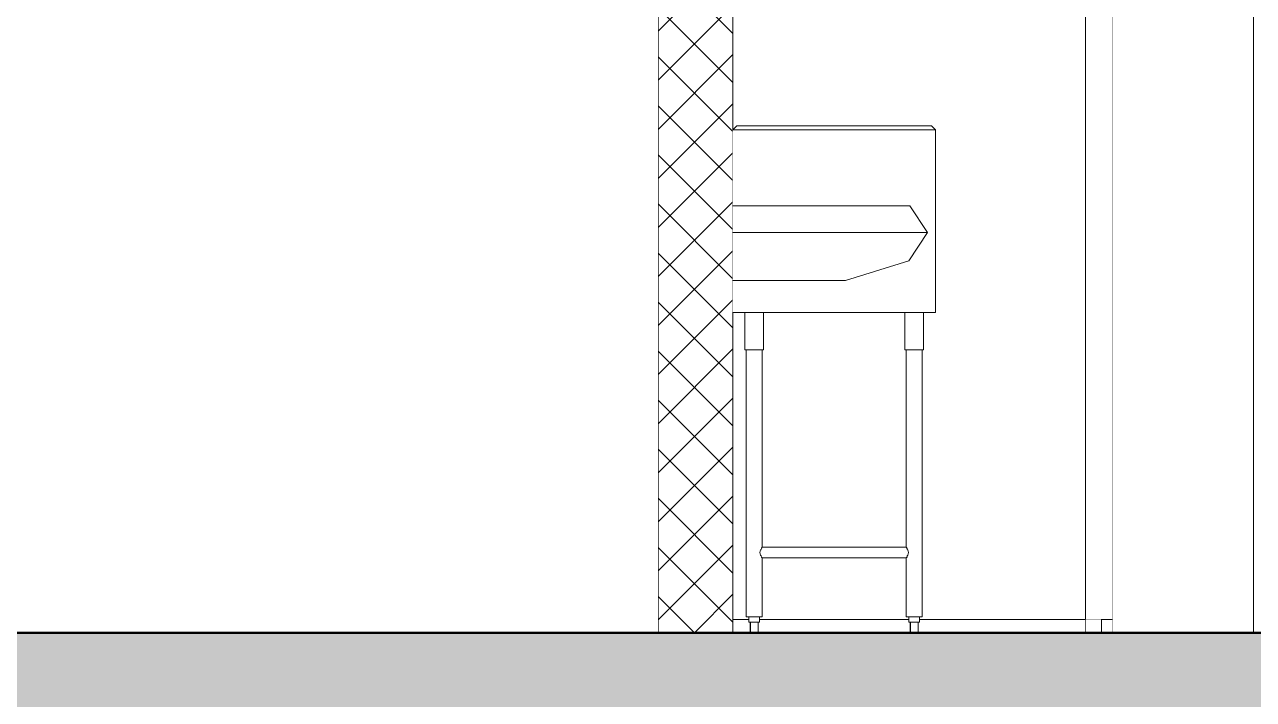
# Model space of a CAD drawing. Header units: millimetres. Extents: x -48147 to 1414029, y -496296 to 18123.
# Drawn here: x 1397178 to 1399482, y -490962 to -489697 of the extents above; entities that cross this region are included whole.
import ezdxf

# ---------------------------------------------------------------- set-up
doc = ezdxf.new("R2010")
doc.units = ezdxf.units.MM
doc.header["$MEASUREMENT"] = 0
doc.linetypes.add('Dashed', pattern=[2822.222233, 1411.111116, -1411.111116])
doc.linetypes.add('Wipeout_Contour', pattern=[1000, 0, -1000])
for name, color, linetype, lineweight, true_color in [('0_Pen_No__105', 7, 'Continuous', 15, 0xa6a6a6), ('A-230-M_FLOOR.IFC Import_Pen_No__109', 7, 'Continuous', 15, 0xa6a6a6), ('A-230-M_FLOOR.IFC Import_Pen_No__29', 7, 'Continuous', 50, 0x2a2a2a), ('New_A-25-M_Wall_Int_Pen_No__107', 7, 'Continuous', 15, 0xa6a6a6), ('New_A-35-M_FFE_Fixed_Pen_No__75', 7, 'Continuous', 20, 0x606060), ('New_A-35-M_FFE_Sanitary_Pen_No__64', 7, 'Continuous', 20, 0x606060)]:
    doc.layers.add(name, color=color, linetype=linetype, lineweight=lineweight, true_color=true_color)
for name, color, linetype in [('A-230-M_FLOOR.IFC Import', 7, 'Continuous'), ('New_A-25-M_Curtain_Wall', 7, 'Continuous'), ('New_A-25-M_Wall_Ext', 7, 'Continuous'), ('New_A-25-M_Wall_Int', 7, 'Continuous'), ('New_A-35-M_FFE_Fixed', 7, 'Continuous'), ('New_A-35-M_FFE_Sanitary', 7, 'Continuous'), ('New_ArchiCAD Doors', 7, 'Continuous'), ('S-280-M_COLUMN.IFC Import', 7, 'Continuous')]:
    doc.layers.add(name, color=color, linetype=linetype)
for name, color, linetype, lineweight in [('New_A-25-M_Curtain_Wall_Pen_No__87', 8, 'Continuous', 20), ('New_A-25-M_Wall_Int_Pen_No__1', 7, 'Continuous', 13), ('New_ArchiCAD Doors_Pen_No__87', 8, 'Continuous', 20), ('S-280-M_COLUMN.IFC Import_Pen_No__88', 8, 'Continuous', 20)]:
    doc.layers.add(name, color=color, linetype=linetype, lineweight=lineweight)

# ---------------------------------------------------------------- blocks, each defined once
blk = doc.blocks.new('Section Elem_3_2', base_point=(1372879, -490836.7))
at = {"color": 254, "linetype": 'Wipeout_Contour', "lineweight": 0, "ltscale": 5930288.994408049}
blk.add_wipeout([(1399217.1, -488633.7), (1399217.1, -490836.7), (1399481.7, -490836.7), (1399481.7, -488633.7)], dxfattribs=at).dxf.layer = 'New_A-25-M_Wall_Ext'
blk = doc.blocks.new('Section Elem_4_2', base_point=(1372879, -490836.7))
at = {"layer": 'New_ArchiCAD Doors_Pen_No__87', "linetype": 'Continuous'}
blk.add_line((1399217.1, -490836.7), (1399217.1, -488633.7), dxfattribs=at)
blk = doc.blocks.new('Section Elem_8_2', base_point=(1372879, -490836.7))
at = {"color": 254, "linetype": 'Wipeout_Contour', "lineweight": 0, "ltscale": 8892928.165005993}
blk.add_wipeout([(1398535.9, -490811.7), (1398505.9, -490811.7), (1398505.9, -490836.7), (1398538.4, -490836.7), (1398538.4, -490816.7), (1398535.9, -490816.7)], dxfattribs=at).dxf.layer = 'New_A-25-M_Curtain_Wall'
at = {"color": 254, "linetype": 'Wipeout_Contour', "lineweight": 0, "ltscale": 11858512.16239902}
blk.add_wipeout([(1398553.4, -490836.7), (1398838.4, -490836.7), (1398838.4, -490816.7), (1398835.9, -490816.7), (1398835.9, -490811.7), (1398555.9, -490811.7), (1398555.9, -490816.7), (1398553.4, -490816.7)], dxfattribs=at).dxf.layer = 'New_A-25-M_Curtain_Wall'
at = {"color": 254, "linetype": 'Wipeout_Contour', "lineweight": 0, "ltscale": 8895376.106397869}
blk.add_wipeout([(1398853.4, -490816.7), (1398853.4, -490836.7), (1399167.1, -490836.7), (1399167.1, -490811.7), (1398855.9, -490811.7), (1398855.9, -490816.7)], dxfattribs=at).dxf.layer = 'New_A-25-M_Curtain_Wall'
at = {"layer": 'New_A-25-M_Curtain_Wall_Pen_No__87', "linetype": 'Continuous'}
blk.add_line((1399167.1, -490836.7), (1399167.1, -490811.7), dxfattribs=at)
blk = doc.blocks.new('Section Elem_14_2', base_point=(1372879, -490836.7))
at = {"color": 254, "linetype": 'Wipeout_Contour', "lineweight": 0, "ltscale": 5931190.813115152}
blk.add_wipeout([(1399197.1, -490811.7), (1399197.1, -490836.7), (1399217.1, -490836.7), (1399217.1, -490811.7)], dxfattribs=at).dxf.layer = 'New_A-25-M_Wall_Ext'
blk = doc.blocks.new('Section Elem_20_2', base_point=(1372879, -490836.7))
at = {"color": 254, "linetype": 'Wipeout_Contour', "lineweight": 0, "ltscale": 5929678.624893145}
blk.add_wipeout([(1399167.1, -490811.7), (1399217.1, -490811.7), (1399217.1, -488633.7), (1399167.1, -488633.7)], dxfattribs=at).dxf.layer = 'New_A-25-M_Curtain_Wall'
at = {"layer": 'New_A-25-M_Curtain_Wall_Pen_No__87', "linetype": 'Continuous'}
blk.add_line((1399217.1, -490811.7), (1399167.1, -490811.7), dxfattribs=at)
blk = doc.blocks.new('Section Elem_24_2', base_point=(1372879, -490836.7))
at = {"color": 254, "linetype": 'Wipeout_Contour', "lineweight": 0, "ltscale": 5931096.450644581}
blk.add_wipeout([(1399197.1, -490811.7), (1399167.1, -490811.7), (1399167.1, -490836.7), (1399197.1, -490836.7)], dxfattribs=at).dxf.layer = 'New_A-25-M_Curtain_Wall'
at = {"layer": 'New_A-25-M_Curtain_Wall_Pen_No__87', "linetype": 'Continuous'}
blk.add_line((1399197.1, -490836.7), (1399197.1, -490811.7), dxfattribs=at)
at = {"color": 254, "linetype": 'Wipeout_Contour', "lineweight": 0, "ltscale": 82987808.12828635}
blk.add_wipeout([(1398505.9, -489616.7), (1398505.9, -489894.2), (1398513.4, -489886.7), (1398878.4, -489886.7), (1398885.9, -489894.2), (1398885.9, -490236.7), (1398863.4, -490236.7), (1398863.4, -490306.7), (1398860.9, -490306.7), (1398860.9, -490806.7), (1398855.9, -490806.7), (1398855.9, -490811.7), (1399167.1, -490811.7), (1399167.1, -488633.7), (1398505.9, -488633.7), (1398505.9, -489556.7), (1398512.9, -489556.7), (1398512.9, -489566.7), (1398519.9, -489566.7), (1398519.9, -489571.7), (1398555.9, -489571.7), (1398555.9, -489574.7), (1398566.9, -489574.7), (1398566.9, -489551.7), (1398579.9, -489551.7), (1398579.9, -489574.7), (1398669.3, -489574.7), (1398677.6, -489575.3), (1398686.1, -489577.2), (1398694.3, -489580.3), (1398701.9, -489584.6), (1398708.8, -489589.9), (1398714.6, -489595.8), (1398722.6, -489605.4), (1398723, -489605), (1398734.5, -489618.8), (1398715.4, -489634.9), (1398703.8, -489621.1), (1398704.2, -489620.8), (1398696.8, -489611.9), (1398692.8, -489607.9), (1398688.7, -489604.7), (1398684.1, -489602.1), (1398679.2, -489600.3), (1398674.1, -489599.1), (1398668.5, -489598.7), (1398579.9, -489598.7), (1398579.9, -489621.7), (1398566.9, -489621.7), (1398566.9, -489598.7), (1398555.9, -489598.7), (1398555.9, -489601.7), (1398519.9, -489601.7), (1398519.9, -489606.7), (1398512.9, -489606.7), (1398512.9, -489616.7)], dxfattribs=at).dxf.layer = 'New_A-25-M_Curtain_Wall'
at = {"layer": 'New_A-25-M_Curtain_Wall_Pen_No__87', "linetype": 'Continuous'}
for p, q in [((1399167.1, -490811.7), (1399167.1, -488633.7)), ((1398855.9, -490811.7), (1399167.1, -490811.7))]:
    blk.add_line(p, q, dxfattribs=at)
at = {"color": 254, "linetype": 'Wipeout_Contour', "lineweight": 0, "ltscale": 11856482.11505494}
blk.add_wipeout([(1398505.9, -490236.7), (1398505.9, -490811.7), (1398535.9, -490811.7), (1398535.9, -490806.7), (1398530.9, -490806.7), (1398530.9, -490306.7), (1398528.4, -490306.7), (1398528.4, -490236.7)], dxfattribs=at).dxf.layer = 'New_A-25-M_Curtain_Wall'
at = {"color": 254, "linetype": 'Wipeout_Contour', "lineweight": 0, "ltscale": 11857350.41895563}
blk.add_wipeout([(1398560.9, -490306.7), (1398560.9, -490676.7), (1398830.9, -490676.7), (1398830.9, -490306.7), (1398828.4, -490306.7), (1398828.4, -490236.7), (1398563.4, -490236.7), (1398563.4, -490306.7)], dxfattribs=at).dxf.layer = 'New_A-25-M_Curtain_Wall'
at = {"color": 254, "linetype": 'Wipeout_Contour', "lineweight": 0, "ltscale": 11858407.2157116}
blk.add_wipeout([(1398555.9, -490811.7), (1398835.9, -490811.7), (1398835.9, -490806.7), (1398830.9, -490806.7), (1398830.9, -490696.7), (1398560.9, -490696.7), (1398560.9, -490806.7), (1398555.9, -490806.7)], dxfattribs=at).dxf.layer = 'New_A-25-M_Curtain_Wall'
at = {"layer": 'New_A-25-M_Curtain_Wall_Pen_No__87', "linetype": 'Continuous'}
for p, q in [((1398505.9, -490811.7), (1398535.9, -490811.7)), ((1398555.9, -490811.7), (1398835.9, -490811.7))]:
    blk.add_line(p, q, dxfattribs=at)
blk = doc.blocks.new('Section Elem_158_2', base_point=(1372879, -490836.7))
at = {"color": 254, "linetype": 'Wipeout_Contour', "lineweight": 0, "ltscale": 5926710.268265783}
blk.add_wipeout([(1398365.9, -490836.7), (1398505.9, -490836.7), (1398505.9, -488436.7), (1398365.9, -488436.7)], dxfattribs=at).dxf.layer = 'New_A-25-M_Wall_Int'
at = {"layer": 'New_A-25-M_Wall_Int_Pen_No__107', "linetype": 'Continuous'}
h = blk.add_hatch(dxfattribs=at)
h.set_pattern_fill('Concrete_Block_0002', color=256, style=0, pattern_type=2)
h.set_pattern_definition([(45, (1372878.996, -490836.73), (-45.96194, 45.96194), []), (135, (1372878.996, -490836.73), (45.96194, 45.96194), [])])
h.paths.add_polyline_path([(1398365.9, -490836.7), (1398505.9, -490836.7), (1398505.9, -488436.7), (1398365.9, -488436.7)])
at = {"layer": 'New_A-25-M_Wall_Int_Pen_No__1', "linetype": 'Continuous'}
for p, q in [((1398365.9, -488436.7), (1398365.9, -490836.7)), ((1398505.9, -488436.7), (1398365.9, -488436.7)), ((1398505.9, -488436.7), (1398505.9, -490836.7))]:
    blk.add_line(p, q, dxfattribs=at)
blk = doc.blocks.new('Section Elem_159_2', base_point=(1372879, -490836.7))
at = {"color": 254, "linetype": 'Wipeout_Contour', "lineweight": 0, "ltscale": 7389910.683405889}
blk.add_wipeout([(1398365.9, -488436.7), (1392094.9, -488436.7), (1392094.9, -488444.7), (1392094.9, -490836.7), (1398365.9, -490836.7)], dxfattribs=at).dxf.layer = 'New_A-25-M_Wall_Int'
blk = doc.blocks.new('Section Elem_231_2', base_point=(1372879, -490836.7))
at = {"color": 254, "linetype": 'Wipeout_Contour', "lineweight": 0, "ltscale": 5928025.56319344}
blk.add_wipeout([(1398885.9, -489894.2), (1398878.4, -489886.7), (1398513.4, -489886.7), (1398505.9, -489894.2)], dxfattribs=at).dxf.layer = 'New_A-35-M_FFE_Fixed'
at = {"color": 254, "linetype": 'Wipeout_Contour', "lineweight": 0, "ltscale": 5929075.842792876}
blk.add_wipeout([(1398834.1, -490681.7), (1398557.7, -490681.7), (1398556.4, -490686.7), (1398835.4, -490686.7)], dxfattribs=at).dxf.layer = 'New_A-35-M_FFE_Fixed'
at = {"color": 254, "linetype": 'Wipeout_Contour', "lineweight": 0, "ltscale": 5928705.482137267}
blk.add_wipeout([(1398549.7, -490836.7), (1398549.7, -490816.7), (1398545.9, -490816.7), (1398545.9, -490836.7)], dxfattribs=at).dxf.layer = 'New_A-35-M_FFE_Fixed'
at = {"color": 254, "linetype": 'Wipeout_Contour', "lineweight": 0, "ltscale": 5929837.788057791}
blk.add_wipeout([(1398849.7, -490836.7), (1398849.7, -490816.7), (1398845.9, -490816.7), (1398845.9, -490836.7)], dxfattribs=at).dxf.layer = 'New_A-35-M_FFE_Fixed'
at = {"color": 254, "linetype": 'Wipeout_Contour', "lineweight": 0, "ltscale": 19267481.36327975}
blk.add_wipeout([(1398505.9, -489894.2), (1398505.9, -490036.7), (1398837.7, -490036.7), (1398837.8, -490036.8), (1398870.8, -490086.6), (1398870.9, -490086.7), (1398870.8, -490086.8), (1398835.7, -490140.1), (1398717.3, -490176.7), (1398505.9, -490176.7), (1398505.9, -490236.7), (1398885.9, -490236.7), (1398885.9, -489894.2)], dxfattribs=at).dxf.layer = 'New_A-35-M_FFE_Fixed'
at = {"color": 254, "linetype": 'Wipeout_Contour', "lineweight": 0, "ltscale": 5929082.463540869}
blk.add_wipeout([(1398835.4, -490686.7), (1398556.4, -490686.7), (1398557.7, -490691.7), (1398834.1, -490691.7)], dxfattribs=at).dxf.layer = 'New_A-35-M_FFE_Fixed'
at = {"color": 254, "linetype": 'Wipeout_Contour', "lineweight": 0, "ltscale": 5928691.32848178}
blk.add_wipeout([(1398545.9, -490836.7), (1398545.9, -490816.7), (1398542.2, -490816.7), (1398542.2, -490836.7)], dxfattribs=at).dxf.layer = 'New_A-35-M_FFE_Fixed'
at = {"color": 254, "linetype": 'Wipeout_Contour', "lineweight": 0, "ltscale": 5929823.634069457}
blk.add_wipeout([(1398845.9, -490836.7), (1398845.9, -490816.7), (1398842.2, -490816.7), (1398842.2, -490836.7)], dxfattribs=at).dxf.layer = 'New_A-35-M_FFE_Fixed'
at = {"layer": 'New_A-35-M_FFE_Fixed_Pen_No__75', "linetype": 'Continuous'}
for p, q in [((1398513.4, -489886.7), (1398505.9, -489894.2)), ((1398513.4, -489886.7), (1398878.4, -489886.7)), ((1398885.9, -489894.2), (1398878.4, -489886.7)), ((1398505.9, -489894.2), (1398885.9, -489894.2)), ((1398885.9, -490236.7), (1398885.9, -489894.2))]:
    blk.add_line(p, q, dxfattribs=at)
at = {"color": 254, "linetype": 'Wipeout_Contour', "lineweight": 0, "ltscale": 11858140.50031669}
blk.add_wipeout([(1398558.9, -490680.6), (1398557.7, -490681.7), (1398834.1, -490681.7), (1398832.9, -490680.6), (1398832.7, -490679.6), (1398832.3, -490678.1), (1398559.6, -490678.1), (1398559.2, -490679.6)], dxfattribs=at).dxf.layer = 'New_A-35-M_FFE_Fixed'
at = {"color": 254, "linetype": 'Wipeout_Contour', "lineweight": 0, "ltscale": 5928679.071059834}
blk.add_wipeout([(1398542.2, -490836.7), (1398542.2, -490816.7), (1398539.4, -490816.7), (1398539.4, -490836.7)], dxfattribs=at).dxf.layer = 'New_A-35-M_FFE_Fixed'
at = {"color": 254, "linetype": 'Wipeout_Contour', "lineweight": 0, "ltscale": 5929811.376359252}
blk.add_wipeout([(1398842.2, -490836.7), (1398842.2, -490816.7), (1398839.4, -490816.7), (1398839.4, -490836.7)], dxfattribs=at).dxf.layer = 'New_A-35-M_FFE_Fixed'
at = {"color": 254, "linetype": 'Wipeout_Contour', "lineweight": 0, "ltscale": 8893631.73115813}
blk.add_wipeout([(1398834.1, -490691.7), (1398557.7, -490691.7), (1398558.9, -490692.9), (1398559.6, -490695.4), (1398832.3, -490695.4), (1398832.9, -490692.9)], dxfattribs=at).dxf.layer = 'New_A-35-M_FFE_Fixed'
at = {"color": 254, "linetype": 'Wipeout_Contour', "lineweight": 0, "ltscale": 5929066.798643548}
blk.add_wipeout([(1398830.9, -490676.7), (1398560.9, -490676.7), (1398559.6, -490678.1), (1398832.3, -490678.1)], dxfattribs=at).dxf.layer = 'New_A-35-M_FFE_Fixed'
at = {"color": 254, "linetype": 'Wipeout_Contour', "lineweight": 0, "ltscale": 5928671.994235454}
blk.add_wipeout([(1398539.4, -490836.7), (1398539.4, -490816.7), (1398538.4, -490816.7), (1398538.4, -490836.7)], dxfattribs=at).dxf.layer = 'New_A-35-M_FFE_Fixed'
at = {"color": 254, "linetype": 'Wipeout_Contour', "lineweight": 0, "ltscale": 5928724.816396841}
blk.add_wipeout([(1398553.4, -490836.7), (1398553.4, -490816.7), (1398552.4, -490816.7), (1398552.4, -490836.7)], dxfattribs=at).dxf.layer = 'New_A-35-M_FFE_Fixed'
at = {"color": 254, "linetype": 'Wipeout_Contour', "lineweight": 0, "ltscale": 5929804.299368448}
blk.add_wipeout([(1398839.4, -490836.7), (1398839.4, -490816.7), (1398838.4, -490816.7), (1398838.4, -490836.7)], dxfattribs=at).dxf.layer = 'New_A-35-M_FFE_Fixed'
at = {"color": 254, "linetype": 'Wipeout_Contour', "lineweight": 0, "ltscale": 5929857.122772042}
blk.add_wipeout([(1398853.4, -490836.7), (1398853.4, -490816.7), (1398852.4, -490816.7), (1398852.4, -490836.7)], dxfattribs=at).dxf.layer = 'New_A-35-M_FFE_Fixed'
at = {"color": 254, "linetype": 'Wipeout_Contour', "lineweight": 0, "ltscale": 5929091.507611432}
blk.add_wipeout([(1398832.3, -490695.4), (1398559.6, -490695.4), (1398560.9, -490696.7), (1398830.9, -490696.7)], dxfattribs=at).dxf.layer = 'New_A-35-M_FFE_Fixed'
at = {"color": 254, "linetype": 'Wipeout_Contour', "lineweight": 0, "ltscale": 5928717.739565736}
blk.add_wipeout([(1398552.4, -490836.7), (1398552.4, -490816.7), (1398549.7, -490816.7), (1398549.7, -490836.7)], dxfattribs=at).dxf.layer = 'New_A-35-M_FFE_Fixed'
at = {"color": 254, "linetype": 'Wipeout_Contour', "lineweight": 0, "ltscale": 5929850.045774513}
blk.add_wipeout([(1398852.4, -490836.7), (1398852.4, -490816.7), (1398849.7, -490816.7), (1398849.7, -490836.7)], dxfattribs=at).dxf.layer = 'New_A-35-M_FFE_Fixed'
at = {"color": 254, "linetype": 'Wipeout_Contour', "lineweight": 0, "ltscale": 5928687.972103462}
blk.add_wipeout([(1398550.9, -490816.7), (1398550.9, -490806.7), (1398545.9, -490806.7), (1398545.9, -490816.7)], dxfattribs=at).dxf.layer = 'New_A-35-M_FFE_Fixed'
at = {"color": 254, "linetype": 'Wipeout_Contour', "lineweight": 0, "ltscale": 5929820.281873461}
blk.add_wipeout([(1398850.9, -490816.7), (1398850.9, -490806.7), (1398845.9, -490806.7), (1398845.9, -490816.7)], dxfattribs=at).dxf.layer = 'New_A-35-M_FFE_Fixed'
at = {"color": 254, "linetype": 'Wipeout_Contour', "lineweight": 0, "ltscale": 5928669.100499569}
blk.add_wipeout([(1398545.9, -490816.7), (1398545.9, -490806.7), (1398540.9, -490806.7), (1398540.9, -490816.7)], dxfattribs=at).dxf.layer = 'New_A-35-M_FFE_Fixed'
at = {"color": 254, "linetype": 'Wipeout_Contour', "lineweight": 0, "ltscale": 5929801.409825792}
blk.add_wipeout([(1398845.9, -490816.7), (1398845.9, -490806.7), (1398840.9, -490806.7), (1398840.9, -490816.7)], dxfattribs=at).dxf.layer = 'New_A-35-M_FFE_Fixed'
at = {"color": 254, "linetype": 'Wipeout_Contour', "lineweight": 0, "ltscale": 5928652.75721681}
blk.add_wipeout([(1398540.9, -490806.7), (1398537.3, -490806.7), (1398537.3, -490816.7), (1398540.9, -490816.7)], dxfattribs=at).dxf.layer = 'New_A-35-M_FFE_Fixed'
at = {"color": 254, "linetype": 'Wipeout_Contour', "lineweight": 0, "ltscale": 5928713.751205397}
blk.add_wipeout([(1398555.9, -490816.7), (1398555.9, -490806.7), (1398554.6, -490806.7), (1398554.6, -490816.7)], dxfattribs=at).dxf.layer = 'New_A-35-M_FFE_Fixed'
at = {"color": 254, "linetype": 'Wipeout_Contour', "lineweight": 0, "ltscale": 5929785.066158709}
blk.add_wipeout([(1398840.9, -490806.7), (1398837.3, -490806.7), (1398837.3, -490816.7), (1398840.9, -490816.7)], dxfattribs=at).dxf.layer = 'New_A-35-M_FFE_Fixed'
at = {"color": 254, "linetype": 'Wipeout_Contour', "lineweight": 0, "ltscale": 5929846.061581596}
blk.add_wipeout([(1398855.9, -490816.7), (1398855.9, -490806.7), (1398854.6, -490806.7), (1398854.6, -490816.7)], dxfattribs=at).dxf.layer = 'New_A-35-M_FFE_Fixed'
at = {"color": 254, "linetype": 'Wipeout_Contour', "lineweight": 0, "ltscale": 5928643.321420847}
blk.add_wipeout([(1398537.3, -490816.7), (1398537.3, -490806.7), (1398535.9, -490806.7), (1398535.9, -490816.7)], dxfattribs=at).dxf.layer = 'New_A-35-M_FFE_Fixed'
at = {"color": 254, "linetype": 'Wipeout_Contour', "lineweight": 0, "ltscale": 5928704.315397626}
blk.add_wipeout([(1398554.6, -490806.7), (1398550.9, -490806.7), (1398550.9, -490816.7), (1398554.6, -490816.7)], dxfattribs=at).dxf.layer = 'New_A-35-M_FFE_Fixed'
at = {"color": 254, "linetype": 'Wipeout_Contour', "lineweight": 0, "ltscale": 5929775.630140856}
blk.add_wipeout([(1398837.3, -490816.7), (1398837.3, -490806.7), (1398835.9, -490806.7), (1398835.9, -490816.7)], dxfattribs=at).dxf.layer = 'New_A-35-M_FFE_Fixed'
at = {"color": 254, "linetype": 'Wipeout_Contour', "lineweight": 0, "ltscale": 5929836.62555194}
blk.add_wipeout([(1398854.6, -490806.7), (1398850.9, -490806.7), (1398850.9, -490816.7), (1398854.6, -490816.7)], dxfattribs=at).dxf.layer = 'New_A-35-M_FFE_Fixed'
at = {"color": 254, "linetype": 'Wipeout_Contour', "lineweight": 0, "ltscale": 5928355.077128287}
blk.add_wipeout([(1398553.4, -490806.7), (1398553.4, -490306.7), (1398545.9, -490306.7), (1398545.9, -490806.7)], dxfattribs=at).dxf.layer = 'New_A-35-M_FFE_Fixed'
at = {"color": 254, "linetype": 'Wipeout_Contour', "lineweight": 0, "ltscale": 5929487.451484144}
blk.add_wipeout([(1398853.4, -490806.7), (1398853.4, -490306.7), (1398845.9, -490306.7), (1398845.9, -490806.7)], dxfattribs=at).dxf.layer = 'New_A-35-M_FFE_Fixed'
at = {"color": 254, "linetype": 'Wipeout_Contour', "lineweight": 0, "ltscale": 5928326.768110279}
blk.add_wipeout([(1398545.9, -490806.7), (1398545.9, -490306.7), (1398538.4, -490306.7), (1398538.4, -490806.7)], dxfattribs=at).dxf.layer = 'New_A-35-M_FFE_Fixed'
at = {"color": 254, "linetype": 'Wipeout_Contour', "lineweight": 0, "ltscale": 8892586.414684132}
blk.add_wipeout([(1398558.9, -490680.6), (1398559.2, -490679.6), (1398559.6, -490678.1), (1398560.9, -490676.7), (1398560.9, -490306.7), (1398558.9, -490306.7)], dxfattribs=at).dxf.layer = 'New_A-35-M_FFE_Fixed'
at = {"color": 254, "linetype": 'Wipeout_Contour', "lineweight": 0, "ltscale": 5929459.141801051}
blk.add_wipeout([(1398845.9, -490806.7), (1398845.9, -490306.7), (1398838.4, -490306.7), (1398838.4, -490806.7)], dxfattribs=at).dxf.layer = 'New_A-35-M_FFE_Fixed'
at = {"color": 254, "linetype": 'Wipeout_Contour', "lineweight": 0, "ltscale": 5929526.123252162}
blk.add_wipeout([(1398860.9, -490306.7), (1398858.9, -490306.7), (1398858.9, -490806.7), (1398860.9, -490806.7)], dxfattribs=at).dxf.layer = 'New_A-35-M_FFE_Fixed'
at = {"color": 254, "linetype": 'Wipeout_Contour', "lineweight": 0, "ltscale": 7410794.634472081}
blk.add_wipeout([(1398558.9, -490806.7), (1398560.9, -490806.7), (1398560.9, -490696.7), (1398559.6, -490695.4), (1398558.9, -490692.9)], dxfattribs=at).dxf.layer = 'New_A-35-M_FFE_Fixed'
at = {"color": 254, "linetype": 'Wipeout_Contour', "lineweight": 0, "ltscale": 5928302.25179428}
blk.add_wipeout([(1398538.4, -490806.7), (1398538.4, -490306.7), (1398532.9, -490306.7), (1398532.9, -490806.7)], dxfattribs=at).dxf.layer = 'New_A-35-M_FFE_Fixed'
at = {"color": 254, "linetype": 'Wipeout_Contour', "lineweight": 0, "ltscale": 13339076.4625583}
blk.add_wipeout([(1398553.4, -490306.7), (1398553.4, -490806.7), (1398558.9, -490806.7), (1398558.9, -490692.9), (1398557.7, -490691.7), (1398556.4, -490686.7), (1398557.7, -490681.7), (1398558.9, -490680.6), (1398558.9, -490306.7)], dxfattribs=at).dxf.layer = 'New_A-35-M_FFE_Fixed'
at = {"color": 254, "linetype": 'Wipeout_Contour', "lineweight": 0, "ltscale": 13341436.49937551}
blk.add_wipeout([(1398832.9, -490692.9), (1398832.9, -490806.7), (1398838.4, -490806.7), (1398838.4, -490306.7), (1398832.9, -490306.7), (1398832.9, -490680.6), (1398834.1, -490681.7), (1398835.4, -490686.7), (1398834.1, -490691.7)], dxfattribs=at).dxf.layer = 'New_A-35-M_FFE_Fixed'
at = {"color": 254, "linetype": 'Wipeout_Contour', "lineweight": 0, "ltscale": 5929511.968401622}
blk.add_wipeout([(1398858.9, -490806.7), (1398858.9, -490306.7), (1398853.4, -490306.7), (1398853.4, -490806.7)], dxfattribs=at).dxf.layer = 'New_A-35-M_FFE_Fixed'
at = {"layer": 'New_A-35-M_FFE_Fixed_Pen_No__75', "linetype": 'Continuous'}
for p, q in [((1398557.7, -490681.7), (1398556.4, -490686.7)), ((1398557.7, -490691.7), (1398556.4, -490686.7)), ((1398558.9, -490680.6), (1398557.7, -490681.7)), ((1398558.9, -490692.9), (1398557.7, -490691.7)), ((1398559.6, -490678.1), (1398558.9, -490680.6)), ((1398558.9, -490692.9), (1398559.6, -490695.4)), ((1398560.9, -490676.7), (1398559.6, -490678.1)), ((1398560.9, -490696.7), (1398559.6, -490695.4)), ((1398560.9, -490806.7), (1398560.9, -490696.7)), ((1398553.4, -490806.7), (1398545.9, -490806.7)), ((1398558.9, -490806.7), (1398553.4, -490806.7)), ((1398555.9, -490816.7), (1398555.9, -490806.7)), ((1398560.9, -490806.7), (1398558.9, -490806.7)), ((1398853.4, -490806.7), (1398845.9, -490806.7)), ((1398858.9, -490806.7), (1398853.4, -490806.7)), ((1398855.9, -490816.7), (1398855.9, -490806.7)), ((1398860.9, -490806.7), (1398858.9, -490806.7)), ((1398550.9, -490816.7), (1398545.9, -490816.7)), ((1398554.6, -490816.7), (1398550.9, -490816.7)), ((1398553.4, -490836.7), (1398553.4, -490816.7)), ((1398555.9, -490816.7), (1398554.6, -490816.7)), ((1398850.9, -490816.7), (1398845.9, -490816.7)), ((1398854.6, -490816.7), (1398850.9, -490816.7)), ((1398853.4, -490836.7), (1398853.4, -490816.7)), ((1398855.9, -490816.7), (1398854.6, -490816.7))]:
    blk.add_line(p, q, dxfattribs=at)
at = {"color": 254, "linetype": 'Wipeout_Contour', "lineweight": 0, "ltscale": 5927980.131516513}
blk.add_wipeout([(1398554.7, -490306.7), (1398554.7, -490236.7), (1398545.9, -490236.7), (1398545.9, -490306.7)], dxfattribs=at).dxf.layer = 'New_A-35-M_FFE_Fixed'
at = {"color": 254, "linetype": 'Wipeout_Contour', "lineweight": 0, "ltscale": 5929112.577984068}
blk.add_wipeout([(1398854.7, -490306.7), (1398854.7, -490236.7), (1398845.9, -490236.7), (1398845.9, -490306.7)], dxfattribs=at).dxf.layer = 'New_A-35-M_FFE_Fixed'
at = {"color": 254, "linetype": 'Wipeout_Contour', "lineweight": 0, "ltscale": 5928288.097295682}
blk.add_wipeout([(1398532.9, -490306.7), (1398530.9, -490306.7), (1398530.9, -490806.7), (1398532.9, -490806.7)], dxfattribs=at).dxf.layer = 'New_A-35-M_FFE_Fixed'
at = {"color": 254, "linetype": 'Wipeout_Contour', "lineweight": 0, "ltscale": 8894127.513439486}
blk.add_wipeout([(1398830.9, -490306.7), (1398830.9, -490676.7), (1398832.3, -490678.1), (1398832.7, -490679.6), (1398832.9, -490680.6), (1398832.9, -490306.7)], dxfattribs=at).dxf.layer = 'New_A-35-M_FFE_Fixed'
at = {"color": 254, "linetype": 'Wipeout_Contour', "lineweight": 0, "ltscale": 7412078.302251196}
blk.add_wipeout([(1398830.9, -490806.7), (1398832.9, -490806.7), (1398832.9, -490692.9), (1398832.3, -490695.4), (1398830.9, -490696.7)], dxfattribs=at).dxf.layer = 'New_A-35-M_FFE_Fixed'
at = {"layer": 'New_A-35-M_FFE_Fixed_Pen_No__75', "linetype": 'Continuous'}
for p, q in [((1398830.9, -490676.7), (1398560.9, -490676.7)), ((1398830.9, -490696.7), (1398560.9, -490696.7)), ((1398830.9, -490676.7), (1398832.3, -490678.1)), ((1398830.9, -490696.7), (1398832.3, -490695.4)), ((1398830.9, -490806.7), (1398830.9, -490696.7)), ((1398832.9, -490680.6), (1398832.3, -490678.1)), ((1398832.3, -490695.4), (1398832.9, -490692.9)), ((1398832.9, -490680.6), (1398834.1, -490681.7)), ((1398832.9, -490692.9), (1398834.1, -490691.7)), ((1398834.1, -490681.7), (1398835.4, -490686.7)), ((1398834.1, -490691.7), (1398835.4, -490686.7)), ((1398532.9, -490806.7), (1398530.9, -490806.7)), ((1398538.4, -490806.7), (1398532.9, -490806.7)), ((1398535.9, -490816.7), (1398535.9, -490806.7)), ((1398545.9, -490806.7), (1398538.4, -490806.7)), ((1398832.9, -490806.7), (1398830.9, -490806.7)), ((1398838.4, -490806.7), (1398832.9, -490806.7)), ((1398835.9, -490816.7), (1398835.9, -490806.7)), ((1398845.9, -490806.7), (1398838.4, -490806.7)), ((1398537.3, -490816.7), (1398535.9, -490816.7)), ((1398540.9, -490816.7), (1398537.3, -490816.7)), ((1398538.4, -490836.7), (1398538.4, -490816.7)), ((1398545.9, -490816.7), (1398540.9, -490816.7)), ((1398837.3, -490816.7), (1398835.9, -490816.7)), ((1398840.9, -490816.7), (1398837.3, -490816.7)), ((1398838.4, -490836.7), (1398838.4, -490816.7)), ((1398845.9, -490816.7), (1398840.9, -490816.7))]:
    blk.add_line(p, q, dxfattribs=at)
at = {"color": 254, "linetype": 'Wipeout_Contour', "lineweight": 0, "ltscale": 5927947.102226807}
blk.add_wipeout([(1398545.9, -490306.7), (1398545.9, -490236.7), (1398537.2, -490236.7), (1398537.2, -490306.7)], dxfattribs=at).dxf.layer = 'New_A-35-M_FFE_Fixed'
at = {"color": 254, "linetype": 'Wipeout_Contour', "lineweight": 0, "ltscale": 5928025.250400111}
blk.add_wipeout([(1398563.4, -490236.7), (1398561.1, -490236.7), (1398561.1, -490306.7), (1398563.4, -490306.7)], dxfattribs=at).dxf.layer = 'New_A-35-M_FFE_Fixed'
at = {"color": 254, "linetype": 'Wipeout_Contour', "lineweight": 0, "ltscale": 5929079.547919182}
blk.add_wipeout([(1398845.9, -490306.7), (1398845.9, -490236.7), (1398837.2, -490236.7), (1398837.2, -490306.7)], dxfattribs=at).dxf.layer = 'New_A-35-M_FFE_Fixed'
at = {"color": 254, "linetype": 'Wipeout_Contour', "lineweight": 0, "ltscale": 5929157.697926561}
blk.add_wipeout([(1398863.4, -490236.7), (1398861.1, -490236.7), (1398861.1, -490306.7), (1398863.4, -490306.7)], dxfattribs=at).dxf.layer = 'New_A-35-M_FFE_Fixed'
at = {"color": 254, "linetype": 'Wipeout_Contour', "lineweight": 0, "ltscale": 5927918.498040141}
blk.add_wipeout([(1398537.2, -490306.7), (1398537.2, -490236.7), (1398530.8, -490236.7), (1398530.8, -490306.7)], dxfattribs=at).dxf.layer = 'New_A-35-M_FFE_Fixed'
at = {"color": 254, "linetype": 'Wipeout_Contour', "lineweight": 0, "ltscale": 5928008.735737755}
blk.add_wipeout([(1398561.1, -490306.7), (1398561.1, -490236.7), (1398554.7, -490236.7), (1398554.7, -490306.7)], dxfattribs=at).dxf.layer = 'New_A-35-M_FFE_Fixed'
at = {"color": 254, "linetype": 'Wipeout_Contour', "lineweight": 0, "ltscale": 5929050.943061183}
blk.add_wipeout([(1398837.2, -490306.7), (1398837.2, -490236.7), (1398830.8, -490236.7), (1398830.8, -490306.7)], dxfattribs=at).dxf.layer = 'New_A-35-M_FFE_Fixed'
at = {"color": 254, "linetype": 'Wipeout_Contour', "lineweight": 0, "ltscale": 5929141.182876626}
blk.add_wipeout([(1398861.1, -490306.7), (1398861.1, -490236.7), (1398854.7, -490236.7), (1398854.7, -490306.7)], dxfattribs=at).dxf.layer = 'New_A-35-M_FFE_Fixed'
at = {"layer": 'New_A-35-M_FFE_Fixed_Pen_No__75', "linetype": 'Continuous'}
for p, q in [((1398563.4, -490306.7), (1398563.4, -490236.7)), ((1398863.4, -490306.7), (1398863.4, -490236.7)), ((1398554.7, -490306.7), (1398545.9, -490306.7)), ((1398561.1, -490306.7), (1398554.7, -490306.7)), ((1398560.9, -490676.7), (1398560.9, -490306.7)), ((1398563.4, -490306.7), (1398561.1, -490306.7)), ((1398854.7, -490306.7), (1398845.9, -490306.7)), ((1398861.1, -490306.7), (1398854.7, -490306.7)), ((1398860.9, -490806.7), (1398860.9, -490306.7)), ((1398863.4, -490306.7), (1398861.1, -490306.7))]:
    blk.add_line(p, q, dxfattribs=at)
at = {"color": 254, "linetype": 'Wipeout_Contour', "lineweight": 0, "ltscale": 5927901.983412462}
blk.add_wipeout([(1398530.8, -490236.7), (1398528.4, -490236.7), (1398528.4, -490306.7), (1398530.8, -490306.7)], dxfattribs=at).dxf.layer = 'New_A-35-M_FFE_Fixed'
at = {"color": 254, "linetype": 'Wipeout_Contour', "lineweight": 0, "ltscale": 5929034.428045905}
blk.add_wipeout([(1398830.8, -490236.7), (1398828.4, -490236.7), (1398828.4, -490306.7), (1398830.8, -490306.7)], dxfattribs=at).dxf.layer = 'New_A-35-M_FFE_Fixed'
at = {"layer": 'New_A-35-M_FFE_Fixed_Pen_No__75', "linetype": 'Continuous'}
for p, q in [((1398885.9, -490236.7), (1398505.9, -490236.7)), ((1398528.4, -490306.7), (1398528.4, -490236.7)), ((1398828.4, -490306.7), (1398828.4, -490236.7)), ((1398530.8, -490306.7), (1398528.4, -490306.7)), ((1398537.2, -490306.7), (1398530.8, -490306.7)), ((1398530.9, -490806.7), (1398530.9, -490306.7)), ((1398545.9, -490306.7), (1398537.2, -490306.7)), ((1398830.8, -490306.7), (1398828.4, -490306.7)), ((1398837.2, -490306.7), (1398830.8, -490306.7)), ((1398830.9, -490676.7), (1398830.9, -490306.7)), ((1398845.9, -490306.7), (1398837.2, -490306.7))]:
    blk.add_line(p, q, dxfattribs=at)
blk = doc.blocks.new('Section Elem_235_2', base_point=(1372879, -490836.7))
at = {"color": 254, "linetype": 'Wipeout_Contour', "lineweight": 0, "ltscale": 5928403.144476324}
blk.add_wipeout([(1398691.7, -490036.7), (1398691.7, -490036.8), (1398797.7, -490036.8), (1398797.6, -490036.7)], dxfattribs=at).dxf.layer = 'New_A-35-M_FFE_Sanitary'
at = {"color": 254, "linetype": 'Wipeout_Contour', "lineweight": 0, "ltscale": 5928463.778852377}
blk.add_wipeout([(1398691.7, -490036.8), (1398691.7, -490086.6), (1398826.7, -490086.6), (1398797.7, -490036.8)], dxfattribs=at).dxf.layer = 'New_A-35-M_FFE_Sanitary'
at = {"color": 254, "linetype": 'Wipeout_Contour', "lineweight": 0, "ltscale": 5928678.825992277}
blk.add_wipeout([(1398797.6, -490036.7), (1398797.7, -490036.8), (1398837.8, -490036.8), (1398837.7, -490036.7)], dxfattribs=at).dxf.layer = 'New_A-35-M_FFE_Sanitary'
at = {"color": 254, "linetype": 'Wipeout_Contour', "lineweight": 0, "ltscale": 5928524.009478758}
blk.add_wipeout([(1398691.7, -490086.6), (1398691.7, -490086.7), (1398826.8, -490086.7), (1398826.7, -490086.6)], dxfattribs=at).dxf.layer = 'New_A-35-M_FFE_Sanitary'
at = {"color": 254, "linetype": 'Wipeout_Contour', "lineweight": 0, "ltscale": 5928524.141744188}
blk.add_wipeout([(1398691.7, -490086.8), (1398826.7, -490086.8), (1398826.8, -490086.7), (1398691.7, -490086.7)], dxfattribs=at).dxf.layer = 'New_A-35-M_FFE_Sanitary'
at = {"color": 254, "linetype": 'Wipeout_Contour', "lineweight": 0, "ltscale": 5928530.477846451}
blk.add_wipeout([(1398826.7, -490086.8), (1398691.7, -490086.8), (1398691.7, -490140.1), (1398795.8, -490140.1)], dxfattribs=at).dxf.layer = 'New_A-35-M_FFE_Sanitary'
at = {"color": 254, "linetype": 'Wipeout_Contour', "lineweight": 0, "ltscale": 5928770.496247991}
blk.add_wipeout([(1398797.7, -490036.8), (1398826.7, -490086.6), (1398870.8, -490086.6), (1398837.8, -490036.8)], dxfattribs=at).dxf.layer = 'New_A-35-M_FFE_Sanitary'
at = {"color": 254, "linetype": 'Wipeout_Contour', "lineweight": 0, "ltscale": 4446365.601155678}
blk.add_wipeout([(1398691.7, -490140.1), (1398691.7, -490176.7), (1398795.8, -490140.1)], dxfattribs=at).dxf.layer = 'New_A-35-M_FFE_Sanitary'
at = {"layer": 'New_A-35-M_FFE_Sanitary_Pen_No__64', "linetype": 'Continuous'}
for p, q in [((1398797.6, -490036.7), (1398837.7, -490036.7)), ((1398837.7, -490036.7), (1398837.8, -490036.8))]:
    blk.add_line(p, q, dxfattribs=at)
at = {"color": 254, "linetype": 'Wipeout_Contour', "lineweight": 0, "ltscale": 5928862.064571958}
blk.add_wipeout([(1398826.7, -490086.6), (1398826.8, -490086.7), (1398870.9, -490086.7), (1398870.8, -490086.6)], dxfattribs=at).dxf.layer = 'New_A-35-M_FFE_Sanitary'
at = {"color": 254, "linetype": 'Wipeout_Contour', "lineweight": 0, "ltscale": 5928862.196829849}
blk.add_wipeout([(1398826.8, -490086.7), (1398826.7, -490086.8), (1398870.8, -490086.8), (1398870.9, -490086.7)], dxfattribs=at).dxf.layer = 'New_A-35-M_FFE_Sanitary'
at = {"color": 254, "linetype": 'Wipeout_Contour', "lineweight": 0, "ltscale": 5928835.176139163}
blk.add_wipeout([(1398826.7, -490086.8), (1398795.8, -490140.1), (1398835.7, -490140.1), (1398870.8, -490086.8)], dxfattribs=at).dxf.layer = 'New_A-35-M_FFE_Sanitary'
at = {"layer": 'New_A-35-M_FFE_Sanitary_Pen_No__64', "linetype": 'Continuous'}
for p, q in [((1398837.8, -490036.8), (1398870.8, -490086.6)), ((1398826.8, -490086.7), (1398870.9, -490086.7)), ((1398870.8, -490086.6), (1398870.9, -490086.7)), ((1398870.9, -490086.7), (1398870.8, -490086.8))]:
    blk.add_line(p, q, dxfattribs=at)
at = {"color": 254, "linetype": 'Wipeout_Contour', "lineweight": 0, "ltscale": 5928622.475754292}
blk.add_wipeout([(1398795.8, -490140.1), (1398691.7, -490176.7), (1398717.3, -490176.7), (1398835.7, -490140.1)], dxfattribs=at).dxf.layer = 'New_A-35-M_FFE_Sanitary'
at = {"layer": 'New_A-35-M_FFE_Sanitary_Pen_No__64', "linetype": 'Continuous'}
for p, q in [((1398870.8, -490086.8), (1398835.7, -490140.1)), ((1398835.7, -490140.1), (1398717.3, -490176.7))]:
    blk.add_line(p, q, dxfattribs=at)
at = {"color": 254, "linetype": 'Wipeout_Contour', "lineweight": 0, "ltscale": 5928013.412473337}
blk.add_wipeout([(1398691.7, -490140.1), (1398505.9, -490140.1), (1398505.9, -490176.7), (1398691.7, -490176.7)], dxfattribs=at).dxf.layer = 'New_A-35-M_FFE_Sanitary'
at = {"layer": 'New_A-35-M_FFE_Sanitary_Pen_No__64', "linetype": 'Continuous'}
for p, q in [((1398505.9, -490176.7), (1398691.7, -490176.7)), ((1398691.7, -490176.7), (1398717.3, -490176.7)), ((1398691.7, -490176.7), (1398717.3, -490176.7))]:
    blk.add_line(p, q, dxfattribs=at)
at = {"color": 254, "linetype": 'Wipeout_Contour', "lineweight": 0, "ltscale": 5927953.882075915}
blk.add_wipeout([(1398505.9, -490140.1), (1398691.7, -490140.1), (1398691.7, -490086.7), (1398505.9, -490086.7)], dxfattribs=at).dxf.layer = 'New_A-35-M_FFE_Sanitary'
at = {"color": 254, "linetype": 'Wipeout_Contour', "lineweight": 0, "ltscale": 5927885.511512227}
blk.add_wipeout([(1398505.9, -490086.7), (1398691.7, -490086.7), (1398691.7, -490036.7), (1398505.9, -490036.7)], dxfattribs=at).dxf.layer = 'New_A-35-M_FFE_Sanitary'
at = {"layer": 'New_A-35-M_FFE_Sanitary_Pen_No__64', "linetype": 'Continuous'}
for p, q in [((1398505.9, -490036.7), (1398691.7, -490036.7)), ((1398691.7, -490036.7), (1398797.6, -490036.7)), ((1398505.9, -490086.7), (1398691.7, -490086.7)), ((1398691.7, -490086.7), (1398826.8, -490086.7))]:
    blk.add_line(p, q, dxfattribs=at)
blk = doc.blocks.new('Section Elem_444_2', base_point=(1372879, -490836.7))
at = {"layer": 'S-280-M_COLUMN.IFC Import_Pen_No__88', "linetype": 'Continuous'}
blk.add_line((1399481.7, -488633.7), (1399481.7, -490836.7), dxfattribs=at)
blk = doc.blocks.new('Section Elem_732_2', base_point=(1372879, -490836.7))
at = {"color": 254, "linetype": 'Wipeout_Contour', "lineweight": 0, "ltscale": 5908622.268670983}
blk.add_wipeout([(1405423.5, -491086.7), (1405423.5, -490836.7), (1380920.7, -490836.7), (1380920.7, -491086.7)], dxfattribs=at).dxf.layer = 'A-230-M_FLOOR.IFC Import'
at = {"layer": 'A-230-M_FLOOR.IFC Import_Pen_No__109', "linetype": 'Continuous'}
h = blk.add_hatch(dxfattribs=at)
h.set_pattern_fill('Lightweight_Concrete_0002', color=256, style=0, pattern_type=2)
h.set_pattern_definition([(0, (1372879, -490836.73), (0, 389.7114), [24.375, -200.625]), (0, (1372991.5, -490641.88), (0, 389.7114), [24.375, -200.625]), (60, (1372879, -490836.73), (-337.5, 194.8557), [24.375, -200.625]), (60, (1373104, -490836.73), (-337.5, 194.8557), [24.375, -200.625]), (120, (1372903.37, -490836.73), (337.5, 194.8557), [24.375, -200.625]), (120, (1373128.37, -490836.73), (337.5, 194.8557), [24.375, -200.625]), (0, (1372878.996, -490799.23), (0, 75), [0, -75, 0, -112.5]), (45, (1372916.496, -490799.23), (-53.033, 53.033), [0, -56.25, 0, -93.75])])
h.paths.add_polyline_path([(1405423.5, -491086.7), (1405423.5, -490836.7), (1380920.7, -490836.7), (1380920.7, -491086.7)])
at = {"layer": 'A-230-M_FLOOR.IFC Import_Pen_No__29', "linetype": 'Continuous'}
for p, q in [((1398365.9, -490836.7), (1392078.9, -490836.7)), ((1398505.9, -490836.7), (1398365.9, -490836.7)), ((1402726.3, -490836.7), (1398505.9, -490836.7))]:
    blk.add_line(p, q, dxfattribs=at)
blk = doc.blocks.new('S-24 Building Section_STORY_MARKER', base_point=(1372879, -490836.7))
at = {"layer": '0_Pen_No__105', "linetype": 'Dashed', "ltscale": 0.1}
blk.add_line((1358054.7, -490836.7), (1410366.7, -490836.7), dxfattribs=at)

msp = doc.modelspace()

# ---------------------------------------------------------------- block references
at = {"layer": 'New_A-25-M_Wall_Ext'}
msp.add_blockref('Section Elem_3_2', (1372879, -490836.7), dxfattribs=at)

# ---------------------------------------------------------------- next in the draw order: block references
at = {"layer": 'New_ArchiCAD Doors'}
msp.add_blockref('Section Elem_4_2', (1372879, -490836.7), dxfattribs=at)
at = {"layer": 'S-280-M_COLUMN.IFC Import'}
msp.add_blockref('Section Elem_444_2', (1372879, -490836.7), dxfattribs=at)

# ---------------------------------------------------------------- next in the draw order: block references
at = {"layer": 'New_A-25-M_Curtain_Wall'}
msp.add_blockref('Section Elem_8_2', (1372879, -490836.7), dxfattribs=at)
at = {"layer": 'New_A-25-M_Wall_Ext'}
msp.add_blockref('Section Elem_14_2', (1372879, -490836.7), dxfattribs=at)

# ---------------------------------------------------------------- next in the draw order: block references
at = {"layer": 'New_A-25-M_Curtain_Wall'}
msp.add_blockref('Section Elem_20_2', (1372879, -490836.7), dxfattribs=at)

# ---------------------------------------------------------------- next in the draw order: block references
msp.add_blockref('Section Elem_24_2', (1372879, -490836.7), dxfattribs=at)

# ---------------------------------------------------------------- next in the draw order: block references
at = {"layer": 'New_A-25-M_Wall_Int'}
msp.add_blockref('Section Elem_158_2', (1372879, -490836.7), dxfattribs=at)

# ---------------------------------------------------------------- next in the draw order: block references
msp.add_blockref('Section Elem_159_2', (1372879, -490836.7), dxfattribs=at)
at = {"layer": 'New_A-35-M_FFE_Fixed'}
msp.add_blockref('Section Elem_231_2', (1372879, -490836.7), dxfattribs=at)

# ---------------------------------------------------------------- next in the draw order: block references
at = {"layer": 'A-230-M_FLOOR.IFC Import'}
msp.add_blockref('Section Elem_732_2', (1372879, -490836.7), dxfattribs=at)
at = {"layer": 'New_A-35-M_FFE_Sanitary'}
msp.add_blockref('Section Elem_235_2', (1372879, -490836.7), dxfattribs=at)

# ---------------------------------------------------------------- next in the draw order: block references
at = {"linetype": 'Continuous', "lineweight": 0}
msp.add_blockref('S-24 Building Section_STORY_MARKER', (1372879, -490836.7), dxfattribs=at)

doc.saveas('drawing.dxf')
